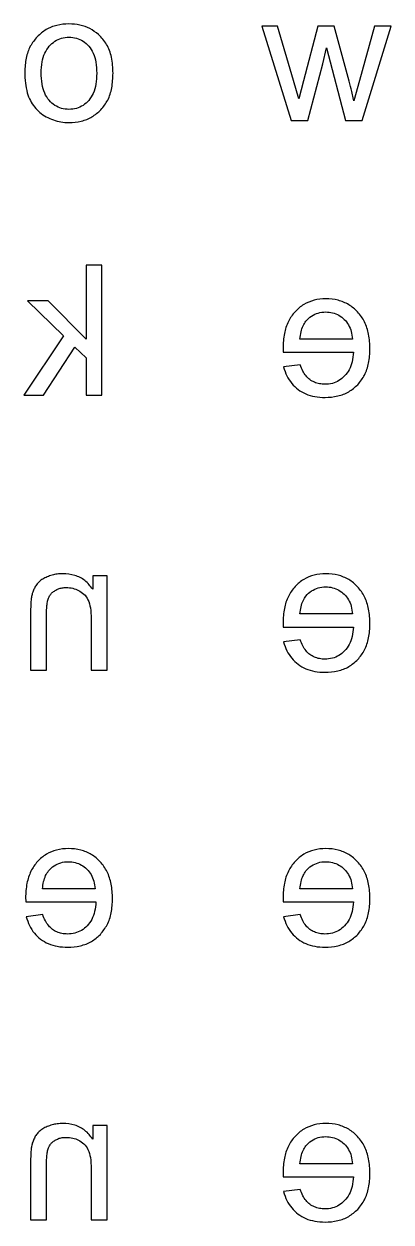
# Model space of a CAD drawing. Extents: x 20 to 296, y 20 to 296.
# Drawn here: x 57.9 to 79.3, y 155.3 to 225.1 of the extents above; entities that cross this region are included whole.
import ezdxf

# ---------------------------------------------------------------- set-up
doc = ezdxf.new("R2010")
doc.units = 0
doc.layers.add('english_lower_FINAL_Helvetica_C4_v3.0', color=7, linetype='CONTINUOUS')

msp = doc.modelspace()

# ---------------------------------------------------------------- linework, layer by layer
at = {"layer": 'english_lower_FINAL_Helvetica_C4_v3.0', "color": 7}
for p, q in [((72.664642, 224.955111), (71.760304, 224.955111)), ((71.760304, 224.955111), (73.475962, 219.467074)), ((73.605153, 221.782178), (72.664642, 224.955111)), ((75.01592, 224.955111), (74.194264, 221.771843)), ((75.971934, 224.955111), (75.01592, 224.955111)), ((76.845265, 221.740837), (75.971934, 224.955111)), ((78.328379, 224.955111), (77.455047, 221.787345)), ((77.610076, 219.467074), (79.289561, 224.955111)), ((79.289561, 224.955111), (78.328379, 224.955111)), ((75.315643, 222.753695), (75.527516, 223.689038)), ((75.527516, 223.689038), (76.63856, 219.467074)), ((74.442311, 219.467074), (75.315643, 222.753695)), ((62.134731, 222.211092), (62.134731, 222.211092)), ((63.090745, 222.211092), (63.090745, 222.211092)), ((73.920379, 220.722811), (73.605153, 221.782178)), ((74.194264, 221.771843), (73.920379, 220.722811)), ((77.455047, 221.787345), (77.129486, 220.609123)), ((73.475962, 219.467074), (74.442311, 219.467074)), ((76.63856, 219.467074), (77.610076, 219.467074)), ((77.610076, 219.467074), (77.610076, 219.467074)), ((62.443012, 211.042849), (61.512836, 211.042849)), ((61.512836, 211.042849), (61.512836, 206.7227)), ((62.443012, 203.467085), (62.443012, 211.042849)), ((59.31142, 208.955122), (58.107359, 208.955122)), ((58.107359, 208.955122), (60.205422, 206.91907)), ((61.512836, 206.7227), (59.31142, 208.955122)), ((60.205422, 206.91907), (57.895485, 203.467085)), ((77.041718, 206.738203), (73.977306, 206.738203)), ((77.041718, 206.738203), (77.041718, 206.738203)), ((59.042703, 203.467085), (60.856545, 206.273115)), ((60.856545, 206.273115), (61.512836, 205.642662)), ((73.000622, 205.973391), (77.093396, 205.973391)), ((61.512836, 205.642662), (61.512836, 203.467085)), ((73.987641, 205.234419), (73.026459, 205.115563)), ((73.987642, 205.234419), (73.987641, 205.234419)), ((57.895485, 203.467085), (59.042703, 203.467085)), ((61.512836, 203.467085), (62.443012, 203.467085)), ((62.443012, 203.467085), (62.443012, 203.467085)), ((62.744513, 192.955133), (61.907354, 192.955133)), ((61.907354, 192.955133), (61.907354, 192.174818)), ((62.744513, 187.467095), (62.744513, 192.955133)), ((58.284836, 190.841566), (58.284836, 187.467095)), ((59.215012, 187.467095), (59.215012, 190.805393)), ((61.814337, 190.464328), (61.814337, 187.467095)), ((77.041718, 190.738214), (73.977306, 190.738214)), ((77.041718, 190.738214), (77.041718, 190.738214)), ((73.000622, 189.973402), (77.093396, 189.973402)), ((73.987641, 189.234429), (73.026459, 189.115574)), ((73.987642, 189.234429), (73.987641, 189.234429)), ((58.284836, 187.467095), (59.215012, 187.467095)), ((61.814337, 187.467095), (62.744513, 187.467095)), ((62.744513, 187.467095), (62.744513, 187.467095)), ((62.041713, 174.738189), (58.977301, 174.738189)), ((62.041713, 174.738189), (62.041713, 174.738189)), ((77.041718, 174.738189), (73.977306, 174.738189)), ((77.041718, 174.738189), (77.041718, 174.738189)), ((58.000617, 173.973378), (62.09339, 173.973378)), ((73.000622, 173.973378), (77.093396, 173.973378)), ((58.987636, 173.234405), (58.026454, 173.115549)), ((58.987637, 173.234405), (58.987636, 173.234405)), ((73.987641, 173.234405), (73.026459, 173.115549)), ((73.987642, 173.234405), (73.987641, 173.234405)), ((62.744513, 160.955119), (61.907354, 160.955119)), ((61.907354, 160.955119), (61.907354, 160.174805)), ((62.744513, 155.467082), (62.744513, 160.955119)), ((58.284836, 158.841553), (58.284836, 155.467082)), ((59.215012, 155.467082), (59.215012, 158.805379)), ((61.814337, 158.464315), (61.814337, 155.467082)), ((77.041718, 158.7382), (73.977306, 158.7382)), ((77.041718, 158.7382), (77.041718, 158.7382)), ((73.000622, 157.973389), (77.093396, 157.973389)), ((73.987641, 157.234416), (73.026459, 157.11556)), ((73.987642, 157.234416), (73.987641, 157.234416)), ((58.284836, 155.467082), (59.215012, 155.467082)), ((61.814337, 155.467082), (62.744513, 155.467082)), ((62.744513, 155.467082), (62.744513, 155.467082))]:
    msp.add_line(p, q, dxfattribs=at)
for points, knots in [([(62.243251, 224.469353), (62.079801, 224.591751), (61.752661, 224.836728), (61.153125, 225.037462), (60.49548, 225.102595), (59.819033, 225.029602), (59.16868, 224.781911), (58.834671, 224.484218), (58.667242, 224.334994)], [0, 0, 0, 0, 0.60929, 1.21947, 1.867256, 2.580605, 3.245295, 3.913372, 3.913372, 3.913372, 3.913372]), ([(58.667242, 224.334994), (58.522239, 224.156755), (58.224032, 223.790198), (57.993504, 223.071296), (57.932964, 222.340443), (57.9686, 221.66114), (58.068268, 221.0964), (58.247625, 220.625101), (58.499552, 220.238455), (58.813947, 219.918325), (59.189448, 219.667248), (59.60536, 219.479828), (60.053177, 219.366428), (60.602832, 219.325595), (61.2239, 219.391957), (61.880254, 219.636194), (62.215521, 219.933636), (62.382778, 220.082023)], [0, 0, 0, 0, 0.684229, 1.40716, 2.219539, 2.876794, 3.443335, 3.933286, 4.378575, 4.818297, 5.270105, 5.725776, 6.180741, 6.648468, 7.372589, 8.041439, 8.707292, 8.707292, 8.707292, 8.707292]), ([(59.370041, 223.782056), (59.475085, 223.887092), (59.680007, 224.092002), (60.0846, 224.272911), (60.518851, 224.327296), (60.955609, 224.274317), (61.358543, 224.091828), (61.701039, 223.792309), (61.961931, 223.369388), (62.111787, 222.824858), (62.126674, 222.426629), (62.134731, 222.211092)], [0, 0, 0, 0, 0.442599, 0.863437, 1.300314, 1.742806, 2.166066, 2.607636, 3.088274, 3.635562, 4.281246, 4.281246, 4.281246, 4.281246]), ([(63.090745, 222.211092), (63.07514, 222.522066), (63.04609, 223.100961), (62.770153, 223.90591), (62.414348, 224.28639), (62.243251, 224.469353)], [0, 0, 0, 0, 0.933216, 1.737233, 2.481996, 2.481996, 2.481996, 2.481996]), ([(61.67481, 220.629793), (61.569322, 220.525656), (61.362719, 220.321698), (60.954382, 220.143569), (60.518514, 220.089749), (60.080987, 220.143105), (59.679795, 220.328087), (59.337853, 220.630721), (59.076137, 221.06025), (58.931276, 221.615046), (58.890108, 222.230892), (58.933348, 222.83735), (59.075306, 223.376179), (59.275574, 223.651966), (59.370041, 223.782056)], [0, 0, 0, 0, 0.44157, 0.86483, 1.307322, 1.747045, 2.169448, 2.612478, 3.097989, 3.655206, 4.315773, 4.941472, 5.477691, 5.956473, 5.956473, 5.956473, 5.956473]), ([(62.134731, 222.211092), (62.125996, 221.995914), (62.109843, 221.59796), (61.967576, 221.045411), (61.768156, 220.76231), (61.67481, 220.629793)], [0, 0, 0, 0, 0.646256, 1.195198, 1.67827, 1.67827, 1.67827, 1.67827]), ([(62.382778, 220.082023), (62.525806, 220.263489), (62.82422, 220.642101), (63.052176, 221.390101), (63.077314, 221.9252), (63.090745, 222.211092)], [0, 0, 0, 0, 0.688416, 1.436313, 2.294311, 2.294311, 2.294311, 2.294311]), ([(77.129486, 220.609123), (77.115927, 220.66406), (77.071301, 220.844872), (76.97607, 221.221988), (76.894821, 221.544271), (76.845265, 221.740837)], [0, 0, 0, 0, 0.169758, 0.558711, 1.166859, 1.166859, 1.166859, 1.166859]), ([(77.351777, 204.082034), (77.493895, 204.26266), (77.788147, 204.63664), (78.010626, 205.367276), (78.07761, 206.173404), (78.011971, 206.990291), (77.778084, 207.734896), (77.372165, 208.32989), (76.837991, 208.767077), (76.193981, 209.030032), (75.49876, 209.104291), (74.809441, 209.031024), (74.183556, 208.772521), (73.662797, 208.344579), (73.265729, 207.761639), (73.037139, 207.031497), (72.992942, 206.480591), (72.995963, 206.151), (72.997791, 206.068313), (72.999617, 206.007075), (73.000622, 205.973391)], [0, 0, 0, 0, 0.68442, 1.41707, 2.247001, 3.105051, 3.86003, 4.561418, 5.234878, 5.902169, 6.618069, 7.3121, 7.9615, 8.619727, 9.306774, 10.047047, 10.888929, 10.95324, 11.035941, 11.137038, 11.137038, 11.137038, 11.137038]), ([(73.977306, 206.738203), (73.994688, 206.880106), (74.0269, 207.143086), (74.141489, 207.498947), (74.34121, 207.819979), (74.637047, 208.090502), (75.039457, 208.279336), (75.468229, 208.330534), (75.883387, 208.285824), (76.257034, 208.138079), (76.575354, 207.896195), (76.824844, 207.572991), (76.990952, 207.177094), (77.024307, 206.888734), (77.041718, 206.738203)], [0, 0, 0, 0, 0.428382, 0.793891, 1.111111, 1.552854, 1.976702, 2.423407, 2.831001, 3.218364, 3.613519, 4.015839, 4.430444, 4.883257, 4.883257, 4.883257, 4.883257]), ([(77.093396, 205.973391), (77.074905, 205.786624), (77.040208, 205.436166), (76.86829, 204.958325), (76.602465, 204.580666), (76.26355, 204.306141), (75.86547, 204.139654), (75.471293, 204.095709), (75.115191, 204.12544), (74.816607, 204.215814), (74.550139, 204.369001), (74.32043, 204.59235), (74.127115, 204.885564), (74.036055, 205.113326), (73.987642, 205.234419)], [0, 0, 0, 0, 0.56151, 1.053643, 1.504523, 1.930468, 2.345072, 2.781287, 3.107071, 3.41165, 3.709563, 4.020236, 4.364215, 4.754705, 4.754705, 4.754705, 4.754705]), ([(73.026459, 205.115563), (73.08362, 204.938961), (73.194183, 204.597364), (73.484858, 204.150036), (73.858176, 203.789575), (74.317331, 203.5259), (74.855432, 203.37231), (75.49015, 203.323549), (76.169546, 203.390497), (76.843584, 203.632638), (77.183652, 203.933361), (77.351777, 204.082034)], [0, 0, 0, 0, 0.554895, 1.073316, 1.581748, 2.0988, 2.644921, 3.246591, 3.998672, 4.681959, 5.350074, 5.350074, 5.350074, 5.350074]), ([(59.251186, 192.898288), (59.164386, 192.857984), (58.998908, 192.781147), (58.785778, 192.623857), (58.619994, 192.438417), (58.495361, 192.227995), (58.399029, 191.996539), (58.333324, 191.761805), (58.302364, 191.50262), (58.287239, 191.200655), (58.285701, 190.970783), (58.284836, 190.841566)], [0, 0, 0, 0, 0.286575, 0.546337, 0.788283, 1.027866, 1.276445, 1.538866, 1.75609, 2.058028, 2.445643, 2.445643, 2.445643, 2.445643]), ([(61.907354, 192.174818), (61.764552, 192.355231), (61.484685, 192.708809), (60.854642, 193.021491), (60.28927, 193.093308), (59.842883, 193.066178), (59.535511, 193.008377), (59.345224, 192.934699), (59.251186, 192.898288)], [0, 0, 0, 0, 0.683075, 1.338705, 2.047514, 2.369684, 2.678789, 2.98079, 2.98079, 2.98079, 2.98079]), ([(77.351777, 188.082045), (77.493895, 188.262671), (77.788147, 188.636651), (78.010626, 189.367287), (78.07761, 190.173414), (78.011971, 190.990302), (77.778084, 191.734907), (77.372165, 192.329901), (76.837991, 192.767088), (76.193981, 193.030043), (75.49876, 193.104302), (74.809441, 193.031035), (74.183556, 192.772532), (73.662797, 192.34459), (73.265729, 191.76165), (73.037139, 191.031508), (72.992942, 190.480602), (72.995963, 190.151011), (72.997791, 190.068324), (72.999617, 190.007086), (73.000622, 189.973402)], [0, 0, 0, 0, 0.68442, 1.41707, 2.247001, 3.105051, 3.86003, 4.561418, 5.234878, 5.902169, 6.618069, 7.3121, 7.9615, 8.619727, 9.306774, 10.047047, 10.888929, 10.95324, 11.035941, 11.137038, 11.137038, 11.137038, 11.137038]), ([(59.215012, 190.805393), (59.216864, 190.921115), (59.220234, 191.131814), (59.254098, 191.416376), (59.31269, 191.646972), (59.408215, 191.833127), (59.540456, 191.988429), (59.653306, 192.063845), (59.711106, 192.102471)], [0, 0, 0, 0, 0.347016, 0.63182, 0.858186, 1.056698, 1.254559, 1.462304, 1.462304, 1.462304, 1.462304]), ([(59.711106, 192.102471), (59.774445, 192.136827), (59.903253, 192.206694), (60.124224, 192.26136), (60.404424, 192.281917), (60.734223, 192.247633), (61.085944, 192.116643), (61.409867, 191.906586), (61.662664, 191.551859), (61.794395, 191.050255), (61.807193, 190.674232), (61.814337, 190.464328)], [0, 0, 0, 0, 0.215448, 0.438143, 0.676037, 1.056737, 1.421861, 1.79373, 2.198105, 2.696211, 3.325599, 3.325599, 3.325599, 3.325599]), ([(73.977306, 190.738214), (73.994688, 190.880117), (74.0269, 191.143097), (74.141489, 191.498958), (74.34121, 191.819989), (74.637047, 192.090513), (75.039457, 192.279347), (75.468229, 192.330545), (75.883387, 192.285835), (76.257034, 192.13809), (76.575354, 191.896206), (76.824844, 191.573002), (76.990952, 191.177105), (77.024307, 190.888745), (77.041718, 190.738214)], [0, 0, 0, 0, 0.428382, 0.793891, 1.111111, 1.552854, 1.976702, 2.423407, 2.831001, 3.218364, 3.613519, 4.015839, 4.430444, 4.883257, 4.883257, 4.883257, 4.883257]), ([(77.093396, 189.973402), (77.074905, 189.786635), (77.040208, 189.436177), (76.86829, 188.958336), (76.602465, 188.580677), (76.26355, 188.306152), (75.86547, 188.139665), (75.471293, 188.09572), (75.115191, 188.125451), (74.816607, 188.215825), (74.550139, 188.369012), (74.32043, 188.592361), (74.127115, 188.885575), (74.036055, 189.113337), (73.987642, 189.234429)], [0, 0, 0, 0, 0.56151, 1.053643, 1.504523, 1.930468, 2.345072, 2.781287, 3.107071, 3.41165, 3.709563, 4.020236, 4.364215, 4.754705, 4.754705, 4.754705, 4.754705]), ([(73.026459, 189.115574), (73.08362, 188.938971), (73.194183, 188.597375), (73.484858, 188.150047), (73.858176, 187.789586), (74.317331, 187.52591), (74.855432, 187.372321), (75.49015, 187.32356), (76.169546, 187.390508), (76.843584, 187.632649), (77.183652, 187.933372), (77.351777, 188.082045)], [0, 0, 0, 0, 0.554895, 1.073316, 1.581748, 2.0988, 2.644921, 3.246591, 3.998672, 4.681959, 5.350074, 5.350074, 5.350074, 5.350074]), ([(62.351772, 172.08202), (62.49389, 172.262646), (62.788142, 172.636627), (63.010621, 173.367263), (63.077605, 174.17339), (63.011965, 174.990278), (62.778079, 175.734882), (62.37216, 176.329876), (61.837985, 176.767063), (61.193975, 177.030018), (60.498754, 177.104277), (59.809436, 177.031011), (59.18355, 176.772507), (58.662791, 176.344565), (58.265724, 175.761625), (58.037134, 175.031484), (57.992937, 174.480578), (57.995958, 174.150987), (57.997785, 174.0683), (57.999612, 174.007062), (58.000617, 173.973378)], [0, 0, 0, 0, 0.68442, 1.41707, 2.247001, 3.105051, 3.86003, 4.561418, 5.234878, 5.902169, 6.618069, 7.3121, 7.9615, 8.619727, 9.306774, 10.047047, 10.888929, 10.95324, 11.035941, 11.137038, 11.137038, 11.137038, 11.137038]), ([(77.351777, 172.08202), (77.493895, 172.262646), (77.788147, 172.636627), (78.010626, 173.367263), (78.07761, 174.17339), (78.011971, 174.990278), (77.778084, 175.734882), (77.372165, 176.329876), (76.837991, 176.767063), (76.193981, 177.030018), (75.49876, 177.104277), (74.809441, 177.031011), (74.183556, 176.772507), (73.662797, 176.344565), (73.265729, 175.761625), (73.037139, 175.031484), (72.992942, 174.480578), (72.995963, 174.150987), (72.997791, 174.0683), (72.999617, 174.007062), (73.000622, 173.973378)], [0, 0, 0, 0, 0.68442, 1.41707, 2.247001, 3.105051, 3.86003, 4.561418, 5.234878, 5.902169, 6.618069, 7.3121, 7.9615, 8.619727, 9.306774, 10.047047, 10.888929, 10.95324, 11.035941, 11.137038, 11.137038, 11.137038, 11.137038]), ([(58.977301, 174.738189), (58.994682, 174.880093), (59.026895, 175.143073), (59.141484, 175.498934), (59.341205, 175.819965), (59.637041, 176.090488), (60.039452, 176.279322), (60.468223, 176.330521), (60.883382, 176.28581), (61.257029, 176.138065), (61.575349, 175.896181), (61.824838, 175.572977), (61.990947, 175.177081), (62.024301, 174.88872), (62.041713, 174.738189)], [0, 0, 0, 0, 0.428382, 0.793891, 1.111111, 1.552854, 1.976702, 2.423407, 2.831001, 3.218364, 3.613519, 4.015839, 4.430444, 4.883257, 4.883257, 4.883257, 4.883257]), ([(73.977306, 174.738189), (73.994688, 174.880093), (74.0269, 175.143073), (74.141489, 175.498934), (74.34121, 175.819965), (74.637047, 176.090488), (75.039457, 176.279322), (75.468229, 176.330521), (75.883387, 176.28581), (76.257034, 176.138065), (76.575354, 175.896181), (76.824844, 175.572977), (76.990952, 175.177081), (77.024307, 174.88872), (77.041718, 174.738189)], [0, 0, 0, 0, 0.428382, 0.793891, 1.111111, 1.552854, 1.976702, 2.423407, 2.831001, 3.218364, 3.613519, 4.015839, 4.430444, 4.883257, 4.883257, 4.883257, 4.883257]), ([(62.09339, 173.973378), (62.0749, 173.786611), (62.040203, 173.436152), (61.868285, 172.958311), (61.60246, 172.580652), (61.263545, 172.306128), (60.865465, 172.13964), (60.471288, 172.095696), (60.115186, 172.125426), (59.816602, 172.2158), (59.550133, 172.368987), (59.320425, 172.592336), (59.127109, 172.885551), (59.03605, 173.113312), (58.987637, 173.234405)], [0, 0, 0, 0, 0.56151, 1.053643, 1.504523, 1.930468, 2.345072, 2.781287, 3.107071, 3.41165, 3.709563, 4.020236, 4.364215, 4.754705, 4.754705, 4.754705, 4.754705]), ([(77.093396, 173.973378), (77.074905, 173.786611), (77.040208, 173.436152), (76.86829, 172.958311), (76.602465, 172.580652), (76.26355, 172.306128), (75.86547, 172.13964), (75.471293, 172.095696), (75.115191, 172.125426), (74.816607, 172.2158), (74.550139, 172.368987), (74.32043, 172.592336), (74.127115, 172.885551), (74.036055, 173.113312), (73.987642, 173.234405)], [0, 0, 0, 0, 0.56151, 1.053643, 1.504523, 1.930468, 2.345072, 2.781287, 3.107071, 3.41165, 3.709563, 4.020236, 4.364215, 4.754705, 4.754705, 4.754705, 4.754705]), ([(58.026454, 173.115549), (58.083614, 172.938947), (58.194178, 172.597351), (58.484853, 172.150022), (58.858171, 171.789562), (59.317326, 171.525886), (59.855427, 171.372296), (60.490144, 171.323535), (61.169541, 171.390483), (61.843579, 171.632625), (62.183647, 171.933347), (62.351772, 172.08202)], [0, 0, 0, 0, 0.554895, 1.073316, 1.581748, 2.0988, 2.644921, 3.246591, 3.998672, 4.681959, 5.350074, 5.350074, 5.350074, 5.350074]), ([(73.026459, 173.115549), (73.08362, 172.938947), (73.194183, 172.597351), (73.484858, 172.150022), (73.858176, 171.789562), (74.317331, 171.525886), (74.855432, 171.372296), (75.49015, 171.323535), (76.169546, 171.390483), (76.843584, 171.632625), (77.183652, 171.933347), (77.351777, 172.08202)], [0, 0, 0, 0, 0.554895, 1.073316, 1.581748, 2.0988, 2.644921, 3.246591, 3.998672, 4.681959, 5.350074, 5.350074, 5.350074, 5.350074]), ([(59.251186, 160.898275), (59.164386, 160.857971), (58.998908, 160.781133), (58.785778, 160.623844), (58.619994, 160.438403), (58.495361, 160.227982), (58.399029, 159.996525), (58.333324, 159.761791), (58.302364, 159.502606), (58.287239, 159.200641), (58.285701, 158.97077), (58.284836, 158.841553)], [0, 0, 0, 0, 0.286575, 0.546337, 0.788283, 1.027866, 1.276445, 1.538866, 1.75609, 2.058028, 2.445643, 2.445643, 2.445643, 2.445643]), ([(61.907354, 160.174805), (61.764552, 160.355218), (61.484685, 160.708795), (60.854642, 161.021477), (60.28927, 161.093295), (59.842883, 161.066165), (59.535511, 161.008364), (59.345224, 160.934686), (59.251186, 160.898275)], [0, 0, 0, 0, 0.683075, 1.338705, 2.047514, 2.369684, 2.678789, 2.98079, 2.98079, 2.98079, 2.98079]), ([(77.351777, 156.082031), (77.493895, 156.262657), (77.788147, 156.636638), (78.010626, 157.367273), (78.07761, 158.173401), (78.011971, 158.990288), (77.778084, 159.734893), (77.372165, 160.329887), (76.837991, 160.767074), (76.193981, 161.030029), (75.49876, 161.104288), (74.809441, 161.031021), (74.183556, 160.772518), (73.662797, 160.344576), (73.265729, 159.761636), (73.037139, 159.031495), (72.992942, 158.480588), (72.995963, 158.150998), (72.997791, 158.068311), (72.999617, 158.007072), (73.000622, 157.973389)], [0, 0, 0, 0, 0.68442, 1.41707, 2.247001, 3.105051, 3.86003, 4.561418, 5.234878, 5.902169, 6.618069, 7.3121, 7.9615, 8.619727, 9.306774, 10.047047, 10.888929, 10.95324, 11.035941, 11.137038, 11.137038, 11.137038, 11.137038]), ([(59.215012, 158.805379), (59.216864, 158.921102), (59.220234, 159.1318), (59.254098, 159.416362), (59.31269, 159.646958), (59.408215, 159.833113), (59.540456, 159.988416), (59.653306, 160.063831), (59.711106, 160.102458)], [0, 0, 0, 0, 0.347016, 0.63182, 0.858186, 1.056698, 1.254559, 1.462304, 1.462304, 1.462304, 1.462304]), ([(59.711106, 160.102458), (59.774445, 160.136813), (59.903253, 160.20668), (60.124224, 160.261347), (60.404424, 160.281903), (60.734223, 160.247619), (61.085944, 160.116629), (61.409867, 159.906572), (61.662664, 159.551846), (61.794395, 159.050241), (61.807193, 158.674218), (61.814337, 158.464315)], [0, 0, 0, 0, 0.215448, 0.438143, 0.676037, 1.056737, 1.421861, 1.79373, 2.198105, 2.696211, 3.325599, 3.325599, 3.325599, 3.325599]), ([(73.977306, 158.7382), (73.994688, 158.880103), (74.0269, 159.143083), (74.141489, 159.498945), (74.34121, 159.819976), (74.637047, 160.090499), (75.039457, 160.279333), (75.468229, 160.330531), (75.883387, 160.285821), (76.257034, 160.138076), (76.575354, 159.896192), (76.824844, 159.572988), (76.990952, 159.177091), (77.024307, 158.888731), (77.041718, 158.7382)], [0, 0, 0, 0, 0.428382, 0.793891, 1.111111, 1.552854, 1.976702, 2.423407, 2.831001, 3.218364, 3.613519, 4.015839, 4.430444, 4.883257, 4.883257, 4.883257, 4.883257]), ([(77.093396, 157.973389), (77.074905, 157.786622), (77.040208, 157.436163), (76.86829, 156.958322), (76.602465, 156.580663), (76.26355, 156.306139), (75.86547, 156.139651), (75.471293, 156.095707), (75.115191, 156.125437), (74.816607, 156.215811), (74.550139, 156.368998), (74.32043, 156.592347), (74.127115, 156.885562), (74.036055, 157.113323), (73.987642, 157.234416)], [0, 0, 0, 0, 0.56151, 1.053643, 1.504523, 1.930468, 2.345072, 2.781287, 3.107071, 3.41165, 3.709563, 4.020236, 4.364215, 4.754705, 4.754705, 4.754705, 4.754705]), ([(73.026459, 157.11556), (73.08362, 156.938958), (73.194183, 156.597362), (73.484858, 156.150033), (73.858176, 155.789573), (74.317331, 155.525897), (74.855432, 155.372307), (75.49015, 155.323546), (76.169546, 155.390494), (76.843584, 155.632636), (77.183652, 155.933358), (77.351777, 156.082031)], [0, 0, 0, 0, 0.554895, 1.073316, 1.581748, 2.0988, 2.644921, 3.246591, 3.998672, 4.681959, 5.350074, 5.350074, 5.350074, 5.350074])]:
    msp.add_open_spline(points, degree=3, knots=knots, dxfattribs=at)

doc.saveas('drawing.dxf')
